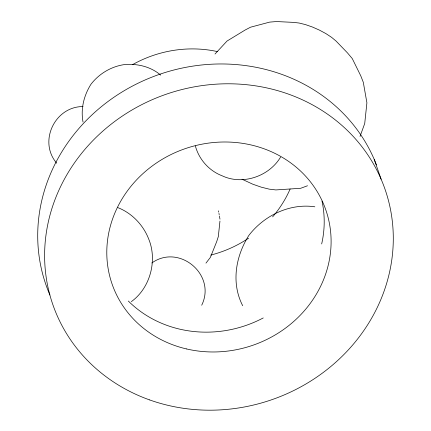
<?xml version="1.0" encoding="UTF-8"?>
<svg xmlns="http://www.w3.org/2000/svg" width="431" height="431" viewBox="0 0 431 431"><rect width="100%" height="100%" fill="white"/><g stroke="black" fill="none" stroke-linecap="round" stroke-linejoin="round"><path stroke-width="0.65" d="M219.955 221.081L218.323 236.56L216.707 241.592L210.35 257.436L205.959 263.12M201.708 305.229C216.691 274.719 179.097 243.37 151.804 262.996M360.036 136.428L364.723 123.492L366.905 102.804L363.306 82.31L360.774 75.856L352.267 58.578L347.44 52.862L336.094 41.096L331.654 37.389L325.965 33.64L319.414 30.105L312.443 27.029L305.531 24.621L299.146 23.037L293.726 22.39L276.519 21.55L269.677 22.11L250.551 27.196L245.023 30.089L227.029 41.047L215.015 54.015M280.57 157.121C269.089 176.381 242.658 185.497 222.143 175.794C209.083 170.805 198.971 159.422 195.356 145.937M131.336 301.641C150.171 288.08 157.536 260.556 148.754 239.167C143.34 225.074 131.999 213.129 117.846 207.618M307.518 185.756L300.709 188.277L275.851 189.931L269.197 189.139L261.358 187.194L252.868 184.236L242.012 179.215M83.064 106.549C54.85 106.425 38.1 141.632 56.703 163.182M314.84 206.799C289.621 203.076 263.998 215.608 248.795 235.488C235.622 256.37 231 283.075 242.685 305.708M160.736 75.145C150.538 66.401 136.546 63.217 123.368 64.742C110.541 66.864 98.839 74.013 90.93 84.304C83.91 95.466 80.516 108.957 83.038 122.038M374.205 159.357L381.106 179.177M218.522 210.851L218.743 212.127M218.97 213.404L219.196 214.681M219.417 215.958L219.977 219.153M49.894 294.971A175.821 161.603 -19.2 0 1 151.039 77.483A175.821 161.603 -19.2 0 1 376.468 164.911M322.011 201.137A113.111 103.963 -19.2 0 1 321.671 243.951M263.239 317.949A113.111 103.963 -19.2 0 1 128.33 301.037M290.128 189.01A113.111 103.963 -19.2 0 1 272.634 216.874M248.622 238.176A113.111 103.963 -19.2 0 1 210.797 255.077M132.43 64.709A113.111 103.963 -19.2 0 1 217.747 51.661M149.568 399.903A175.821 161.603 -19.2 0 0 392.156 219.907A175.821 161.603 -19.2 0 0 115.131 121.149A175.821 161.603 -19.2 0 0 149.568 399.903M186.472 348.932A113.111 103.963 -19.2 0 0 328.158 217.747A113.111 103.963 -19.2 0 0 142.219 174.275A113.111 103.963 -19.2 0 0 186.472 348.932"/></g></svg>
